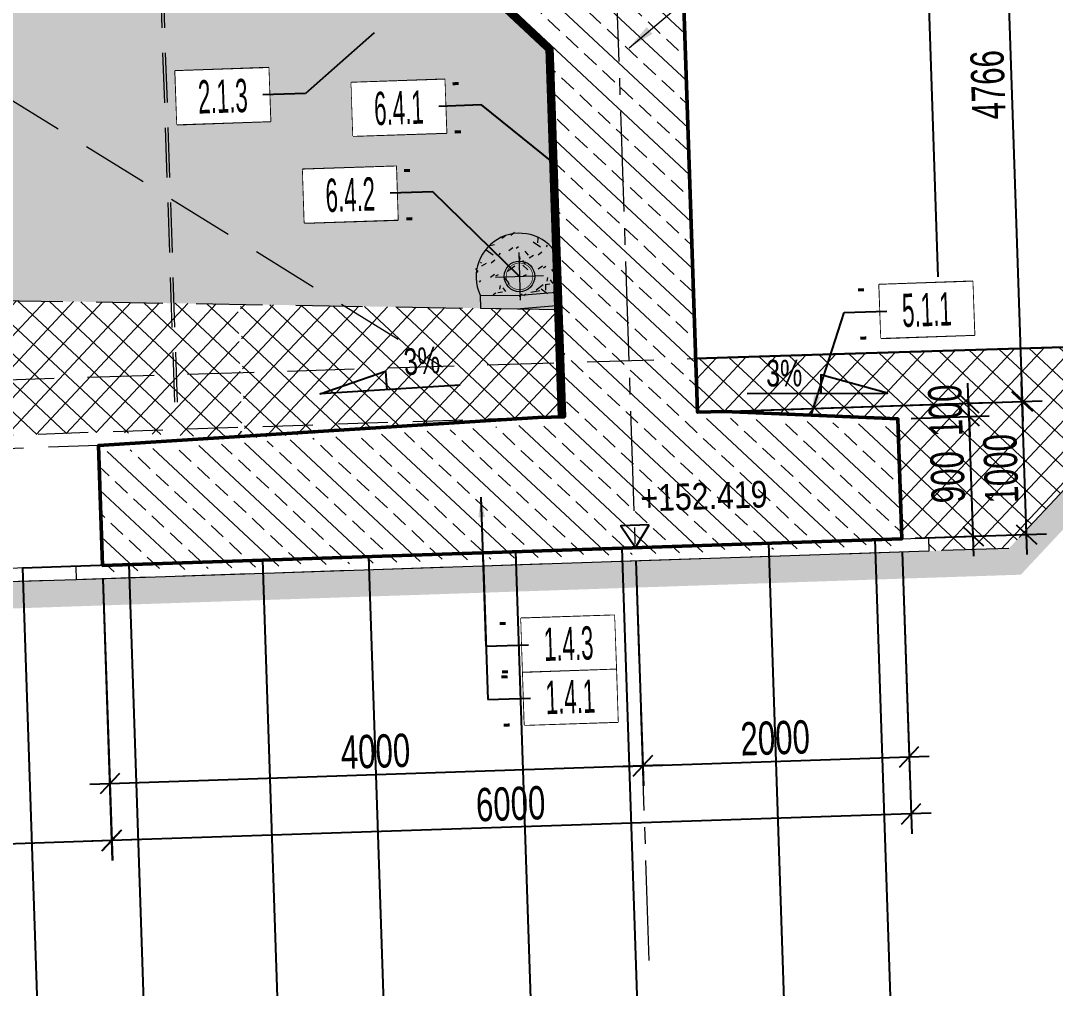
# Model space of a CAD drawing. Header units: metres. Extents: x 8395712 to 9795150, y 4166577 to 5794892.
# Drawn here: x 8418124.17 to 8418131.93, y 5772602.16 to 5772609.43 of the extents above; entities that cross this region are included whole.
import ezdxf
from ezdxf.enums import TextEntityAlignment as Align

# ---------------------------------------------------------------- set-up
doc = ezdxf.new("R2010")
doc.units = ezdxf.units.M
doc.set_wipeout_variables(frame=1)
doc.header["$PDMODE"] = 35
doc.header["$PDSIZE"] = 0.002
for name, pattern in [('CENTER2', [1.125, 0.75, -0.125, 0.125, -0.125]), ('DASHED', [0.75, 0.5, -0.25]), ('HIDDEN', [0.375, 0.25, -0.125]), ('JIS_02_0.7', [1.35, 0.75, -0.6])]:
    doc.linetypes.add(name, pattern=pattern)
for name, color, linetype in [('00RysOpi-T', 2, 'Continuous'), ('AII_M_opisy do legendy', 2, 'Continuous'), ('AII_M_podpory', 1, 'Continuous')]:
    doc.layers.add(name, color=color, linetype=linetype)
for name, color, linetype, lineweight in [('AII_M_konstrukcja 0.50', 3, 'Continuous', 50), ('AII_M_koty wysokościowe', 1, 'Continuous', 18), ('AII_M_kreskowanie', 8, 'Continuous', 0), ('AII_M_linie kreskowane', 9, 'HIDDEN', 18), ('AII_M_linie przerywane', 9, 'DASHED', 18), ('AII_M_obiekty osie', 7, 'CENTER2', 18), ('AII_M_odwodnienie', 8, 'Continuous', 9), ('AII_M_opisy wymiary', 1, 'Continuous', 25), ('AII_M_posadowienie', 9, 'Continuous', 18), ('AII_M_roboty ziemne wykopy', 9, 'DASHED', 18), ('AII_M_teren istniejacy', 94, 'DASHED', 18), ('AII_M_teren projektowany', 4, 'Continuous', 70), ('AII_M_wymiary', 1, 'Continuous', 25), ('AII_M_wyposazenie', 1, 'Continuous', 25), ('I_Teren', 3, 'JIS_02_0.7', 15)]:
    doc.layers.add(name, color=color, linetype=linetype, lineweight=lineweight)
doc.styles.add('CDMSTYLE', font='CDMSIMPL.shx', dxfattribs={"width": 0.7, "bigfont": 'CDMBIGPL.shx'})
doc.dimstyles.new('CDM-ME100MM', dxfattribs={"dimscale": 0.1, "dimtxt": 2.5, "dimasz": 1.5, "dimexe": 1.5, "dimexo": 1, "dimgap": 0.5, "dimtad": 1, "dimdec": 0, "dimlfac": 1000, "dimrnd": 1, "dimzin": 9, "dimtxsty": 'CDMSTYLE', "dimblk": 'OBLIQUE', "dimcen": 2.5, "dimdle": 1.5, "dimclrd": 9, "dimclre": 9, "dimclrt": 1, "dimadec": 1, "dimazin": 2, "dimtfac": 1, "dimtdec": 0, "dimtix": 1, "dimtmove": 2, "dimatfit": 3, "dimldrblk": 'DOT', "dimfxl": 1, "dimtvp": 1, "dimtolj": 1, "dimtzin": 0, "dimlwd": 25, "dimlwe": 25, "dimarcsym": 0})
doc.dimstyles.new('CDM-ME100MM$7', dxfattribs={"dimscale": 0.1, "dimtxt": 2.5, "dimasz": 1.5, "dimexe": 1.5, "dimexo": 1, "dimgap": 0.5, "dimtad": 1, "dimdec": 0, "dimlfac": 1000, "dimrnd": 1, "dimzin": 9, "dimtxsty": 'CDMSTYLE', "dimblk": 'OBLIQUE', "dimcen": 2.5, "dimdle": 1.5, "dimclrd": 9, "dimclre": 9, "dimclrt": 1, "dimadec": 1, "dimazin": 2, "dimtfac": 1, "dimtdec": 0, "dimtix": 1, "dimtmove": 2, "dimatfit": 3, "dimfxl": 1, "dimtvp": 1, "dimtolj": 1, "dimtzin": 0, "dimlwd": 25, "dimlwe": 25, "dimarcsym": 0})
doc.dimstyles.new('Standard$7', dxfattribs={"dimscale": 0.1, "dimtxt": 2.5, "dimasz": 2, "dimexe": 1, "dimexo": 3, "dimgap": 0.5, "dimtad": 1, "dimdec": 0, "dimlfac": 1000, "dimrnd": 1, "dimzin": 0, "dimdsep": 46, "dimtxsty": 'CDMSTYLE', "dimblk": 'OBLIQUE', "dimcen": 0, "dimdle": 1, "dimclrd": 7, "dimclre": 7, "dimadec": 0, "dimazin": 0, "dimtfac": 1, "dimtdec": 0, "dimtix": 1, "dimtofl": 0, "dimtmove": 2, "dimatfit": 0, "dimfxl": 1, "dimtolj": 1, "dimtzin": 0, "dimlwd": 18, "dimlwe": 18, "dimarcsym": 0})

# ---------------------------------------------------------------- blocks, each defined once
blk = doc.blocks.new('_OBLIQUE')
at = {"color": 0, "linetype": 'ByBlock'}
blk.add_line((-0.5, -0.5), (0.5, 0.5), dxfattribs=at)
blk = doc.blocks.new('*D100')
at = {"layer": 'AII_M_linie kreskowane', "color": 9, "linetype": 'Continuous', "lineweight": 25, "transparency": 16777216}
for p, q in [((8418201.716837922, 5772609.87320144), (8418201.605086591, 5772613.205705058)), ((8418130.799916105, 5772610.681258122), (8418201.76002956, 5772613.060816562)), ((8418131.056555934, 5772607.503697442), (8418130.944804601, 5772610.836201089))]:
    blk.add_line(p, q, dxfattribs=at)
at = {"layer": 'Defpoints', "color": 0, "linetype": 'Continuous', "lineweight": 25, "transparency": 16777216}
for p in [(8418201.610113828, 5772613.055789325), (8418201.720189413, 5772609.773257619), (8418131.059907425, 5772607.403753621)]:
    blk.add_point(p, dxfattribs=at)
at = {"layer": 'AII_M_linie kreskowane', "color": 9, "linetype": 'Continuous', "lineweight": 25, "transparency": 16777216, "xscale": 0.15, "yscale": 0.15, "zscale": 0.15}
for p, rotation in [((8418201.610113828, 5772613.055789325), 1.920622427509104), ((8418130.949831838, 5772610.686285357), 181.9206224275091)]:
    blk.add_blockref('_OBLIQUE', p, dxfattribs=dict(at, rotation=rotation))
at = {"layer": 'AII_M_linie kreskowane', "color": 1, "linetype": 'Continuous', "lineweight": 25, "transparency": 16777216, "char_height": 0.25, "attachment_point": 5, "rotation": 1.9206224275091044, "style": 'CDMSTYLE'}
for s, insert in [('\\A1;terasa zalewowa przy p=10% min. |t70000', (8418166.27271127, 5772612.087582289)), ('\\A1;70700', (8418166.28583794, 5772611.696135653))]:
    blk.add_mtext(s, dxfattribs=dict(at, insert=insert))
blk = doc.blocks.new('_DOT')
at = {"color": 0, "linetype": 'ByBlock'}
blk.add_line((-0.5, 0), (-1, 0), dxfattribs=at)
at = {"color": 0, "linetype": 'ByBlock', "const_width": 0.5}
blk.add_lwpolyline([(-0.25, 0, 1), (0.25, 0, 1)], format="xyb", close=True, dxfattribs=at)
blk = doc.blocks.new('A$C43DC1947')
at = {"layer": 'AII_M_odwodnienie', "lineweight": 0}
h = blk.add_hatch(dxfattribs=at)
h.set_pattern_fill('GRAVEL', color=256, scale=0.009999999999999998, angle=79.35520766227337)
h.set_pattern_definition([(190.6821343278733, (14.04074727836996, -269.338821392972), (-3.002005255748609, -0.5854779624015404), [0.03417214399999999, -3.3830483639565]), (147.6390878278733, (14.0071672545746, -269.3451555590145), (2.577643787887627, -1.6463816394638), [0.05864047199999999, -5.805404889352399]), (95.17979392787329, (13.95763405784965, -269.3137682178058), (0.3253584668674305, -3.761938046810005), [0.041348152, -4.093472279409999]), (229.9430358278732, (13.84035929944366, -269.3041888284497), (3.282550453639767, 3.885328624364798), [0.053400452, -5.2866437425738]), (255.5030010078732, (13.80599350295961, -269.3450617948547), (0.8385101009916756, 3.193760293217705), [0.05236337000000001, -5.183980774534399]), (319.9430358278732, (13.79288539942354, -269.3957580234855), (-3.885328624364798, 3.282550453639767), [0.053400452, -5.2866437425738]), (0.3635872978732784, (13.83375836629421, -269.4301238190383), (-4.165873822232672, -0.01730020910447672), [0.07061936599999999, -6.9913115314247]), (34.92467519787329, (13.90437625162303, -269.4296756871045), (4.802416035975427, 3.365089629921548), [0.06667195199999999, -6.6005256601905]), (84.0989124478733, (13.9590409649536, -269.3915060446598), (0.3866355660973713, 3.857815565709268), [0.05358130000000001, -5.304554569871202]), (137.9057051278733, (13.96454974077642, -269.3382086213678), (2.067617635566093, -1.896288299045075), [0.061171328, -2.997393695]), (185.0667846278733, (13.91915803123266, -269.2972022723407), (-4.117935062850603, -0.3732972249368975), [0.07910779199999998, -7.831677251217698]), (101.4834216578733, (14.03876721765846, -269.4586973451078), (-0.4896004437107107, 2.290011223884445), [0.02700045399999999, -2.6730565824344]), (134.1385812278734, (14.03339182492346, -269.4322372628376), (2.317524283303905, -2.406314442523828), [0.05136819799999999, -5.085463899703999]), (187.6693468278733, (13.99761912040412, -269.3953724000603), (-0.1540291282791927, -0.2019678876494087), [0.03592093399999999, -0.3232893108427999]), (165.8679373378733, (14.00196486432105, -269.3603542149067), (1.317897694778813, -0.3662098661889202), [0.019344132, -1.915062236889399]), (254.4707563178733, (13.98320623859763, -269.3556312131695), (0.2601194971351416, 0.7599327912454933), [0.027356562, -1.340475299]), (353.6331033578733, (13.97588204126805, -269.3819891670719), (0.913961919504434, -0.05815160957223248), [0.04443196599999998, -1.436629815291]), (124.2343980078733, (14.020039845258, -269.3869164260104), (0.2499066470462889, -0.5100261441946154), [0.03212871399999999, -0.7710898116827998]), (339.0588871618733, (13.86606486421078, -269.2662943182513), (2.481766261331457, -0.9343876198436024), [0.04500879999999999, -4.4558826672539]), (33.01552276787325, (13.90810086112469, -269.2823808756657), (-2.502191961722426, -1.605530250944011), [0.03775989399999999, -3.738221567819999]), (255.8679373378733, (14.05084567051381, -269.3465228481218), (0.3662098661891656, 1.317897694779782), [0.03868800999999999, -1.8957183588894]), (306.2798064978733, (14.04139966797084, -269.3840401005), (-1.557591491806455, 2.14619494563092), [0.04500879999999999, -4.455882667254]), (302.1133016078732, (13.77056680433452, -269.3915144093335), (-0.701781181688568, 1.174081416694678), [0.04340351999999999, -2.1267734313106]), (257.4444874278734, (13.79363991878927, -269.4282771428116), (0.6844809712052178, 2.991792405909403), [0.036367212, -3.600359338072]), (29.47075631787326, (13.89883622247726, -269.550031027291), (1.174081416650604, 0.7017811817623548), [0.03868800999999999, -1.895718358889399]), (340.0233714678732, (13.93251837324351, -269.5309972707182), (-3.241699052635854, 1.194507116822355), [0.042578274, -4.215237598019999]), (32.11330160787328, (13.79987195786089, -269.4745567548089), (-1.174081416699559, -0.7017811816804151), [0.02170175999999999, -2.1484751913106]), (63.97927930187327, (13.88671814836562, -269.5407892800868), (0.4141486254673136, 0.9619006788767903), [0.01295146, -1.2821994964526]), (128.6331033598733, (13.8923999266699, -269.5291505935602), (0.4518745346689602, -0.6640552724868838), [0.05236337000000001, -0.9949054589068999]), (148.6783527878733, (13.85970780532807, -269.4882463742979), (2.173708004842983, -1.338323395028524), [0.0485267, -4.804136486333699]), (266.3594143578733, (13.96201941836625, -269.4001662768424), (0.1060903688702094, 0.5579649035853436), [0.03663238799999999, -0.8791776359679999]), (315.8265734178733, (13.95969335455447, -269.4367247535847), (3.125395833639479, -3.022430955881167), [0.06395567599999999, -6.331600906503099]), (23.61474272787327, (14.0055644530803, -269.4812910724431), (-1.886075448564358, -0.797658700399352), [0.026150824, -2.588939231810999]), (52.66934682787328, (14.02952546905726, -269.4708154192194), (-0.04793875937021148, 0.3559970159285678), [0.01524, -0.2387599999999999]), (82.92578398787327, (13.86028932128102, -269.4791067549959), (-0.2703323474985555, -2.029891726643512), [0.035286696, -3.49339407732]), (10.68213432787328, (13.86463506426662, -269.4440885693766), (3.002005255750591, 0.5854779623910256), [0.06834428799999998, -3.348876219956499]), (322.6693468278733, (13.93179510999471, -269.4314202344976), (0.3559970159285678, 0.04793875937021148), [0.06603999999999999, -0.18796]), (287.9741933278733, (13.98430676013231, -269.4714678083546), (0.9414749801382456, -2.954066495828006), [0.04016095599999999, -3.975931672414]), (216.7239509278733, (13.99669996462762, -269.509668704588), (-0.8180844007547063, -0.6538424223326988), [0.03698290799999999, -1.8121650038772]), (170.3153221878732, (13.9670571712777, -269.5317830443382), (-5.377681148066876, 0.9068745611859323), [0.06021450999999999, -5.961246442293799]), (138.0954255678733, (13.90770071092993, -269.5216533951461), (-2.471553411162826, 2.204346555278593), [0.06370294599999998, -6.306584645624])])
h.paths.add_polyline_path([(-1.396983861923218e-08, 0.1629100576974452, -0.4142134823281976), (-0.0549999987706542, 0.2179100578650832, -1), (0.05500000156462193, 0.2179100569337606, -0.4142136424179971), (-1.396983861923218e-08, 0.1629100576974452), (-1.024454832077026e-08, 0.1149999923072755, -0.4142135756529621), (0.114999994635582, -8.847564458847046e-09, -0.414213546721245), (9.313225746154785e-10, -0.1150000090710819), (9.313225746154785e-10, -0.1449517463333905), (0.2757317973300815, -0.1311651570722461), (0.2757317973300815, 0.1723661073483527, 0.9202117898438463), (-0.2999999802559614, -0.1299517475999892), (9.313225746154785e-10, -0.1449517463333905), (9.313225746154785e-10, -0.1150000090710819, -0.4142135780249453), (-0.1150000058114529, -8.847564458847046e-09, -0.4142135490932281), (-1.024454832077026e-08, 0.1149999923072755)])
h.paths.add_polyline_path([(0.3007317977026105, 0.1248320871964097, 0.04122320963401318), (0.2757317973300815, 0.1723661073483527), (0.2757317973300815, -0.1311651570722461), (0.3002062765881419, -0.1299414322711527)])
h.paths.add_polyline_path([(-0.0549999987706542, 0.2179100578650832, 1), (0.05500000156462193, 0.2179100569337606, 1)], flags=17)
at = {"layer": 'AII_M_odwodnienie'}
for p, q in [((-1.117587089538574e-08, 0.1791384494863451, 0.006874890790017546), (4.656612873077393e-09, -0.1791384713724256, 0.006874890790017546)), ((-0.1791384620591998, -2.095475792884827e-08, 0.006874890790017546), (0.1791384564712644, -2.793967723846436e-09, 0.006874890790017546)), ((-0.2999999783933163, -0.129951748996973, 0.006874890790017546), (4.656612873077393e-09, -0.1449517481960356, 0.006874890790017546)), ((0.2999999886378646, -0.129951748996973, 0.006874890790017546), (4.656612873077393e-09, -0.1449517481960356, 0.006874890790017546)), ((-0.2999999783933163, -0.229951748624444, 0.006874890790017546), (4.656612873077393e-09, -0.2449517478235066, 0.006874890790017546)), ((0.299999987706542, -0.2299517490901053, 0.006874890790017546), (4.656612873077393e-09, -0.2449517478235066, 0.006874890790017546))]:
    blk.add_line(p, q, dxfattribs=at)
at = {"layer": 'AII_M_odwodnienie', "const_width": 0.004999999999999994}
for points in [[(0.09999999683350325, 1.396983861923218e-09, 0.9999999999999999), (-0.1000000014901161, -9.313225746154785e-10)], [(0.09999999683350325, 1.396983861923218e-09, -0.9999999999999999), (-0.0999999986961484, -9.313225746154785e-10)]]:
    blk.add_lwpolyline(points, format="xyb", dxfattribs=at)
at = {"layer": 'AII_M_odwodnienie', "elevation": 0.006874890790017546}
for points in [[(0.3007317995652556, 0.124832084402442), (0.299999987706542, -0.2299517490901053)], [(-0.2999999783933163, -0.129951748996973), (-0.2999999783933163, -0.229951748624444)]]:
    blk.add_lwpolyline(points, dxfattribs=at)
at = {"layer": 'AII_M_odwodnienie'}
blk.add_circle((-2.793967723846436e-09, -1.0710209608078e-08, 0.006874890790017546), 0.1149999999999999, dxfattribs=at)
for start, end in [(23.02047722891654, 202.9453045324076), (336.6530777612687, 336.979522721972)]:
    blk.add_arc((0.0004494804888963699, -0.002756874077022076, 0.006874890790017546), 0.326264331324754, start, end, dxfattribs=at)
blk = doc.blocks.new('OpiNum01')
at = {"layer": 'AII_M_opisy do legendy', "color": 0, "linetype": 'Continuous'}
blk.add_lwpolyline([(-3.5, -1.999999999999999), (3.500000000000001, -2), (3.5, 2), (-3.5, 2)], close=True, dxfattribs=at)
at = {"color": 9, "linetype": 'Continuous', "lineweight": 25, "style": 'CDMSTYLE', "width": 0.7, "flags": 1}
for tag, p in [('NAZWAPOL', (-4.104931844502406, -6.80252055447653)), ('NAZWAANG', (-4.104931844502403, -10.47658496644755)), ('SPECYF', (-4.104931844502399, -14.15064937841856)), ('ID', (-4.104931844502396, -17.82471379038958)), ('BAZA', (-4.104931844502392, -21.4987782023606)), ('RYSUNEK', (-4.104931844502389, -25.17284261433161))]:
    blk.add_attdef(tag, p, '', height=2, dxfattribs=at)
at = {"layer": 'AII_M_opisy do legendy', "linetype": 'Continuous', "lineweight": -2, "style": 'CDMSTYLE', "width": 0.5}
blk.add_attdef('NR', text='', height=2.5, dxfattribs=at).set_placement((0, 0), align=Align.MIDDLE)
at = {"color": 0, "linetype": 'Continuous'}
blk.add_wipeout([(-3.499999999999999, -1.9999999999999982), (3.4999999999999973, -1.9999999999999991), (3.499999999999997, 2), (-3.499999999999999, 2)], dxfattribs=at).dxf.layer = 'AII_M_opisy do legendy'
blk = doc.blocks.new('OpiTxt01')
at = {"color": 0, "linetype": 'Continuous', "lineweight": 20, "style": 'CDMSTYLE', "width": 0.7}
blk.add_attdef('TEKST_GORNY', (1, 0.8945185874659813), '', height=2, dxfattribs=at)
at = {"color": 0, "linetype": 'Continuous', "lineweight": -2, "style": 'CDMSTYLE', "width": 0.7}
blk.add_attdef('TEKST_DOLNY', (1.049030266685349, -2.731473425873787), '', height=2, dxfattribs=at)
blk = doc.blocks.new('00kota3')
at = {"layer": 'AII_M_koty wysokościowe', "color": 0, "linetype": 'Continuous', "lineweight": -2}
blk.add_lwpolyline([(1.080883523449302, 1.662365338939708), (-1.035982793706353, 1.662365338939708), (0, 0)], close=True, dxfattribs=at)
at = {"layer": 'AII_M_koty wysokościowe', "color": 0, "linetype": 'Continuous', "lineweight": -2, "style": 'CDMSTYLE', "width": 0.85}
blk.add_attdef('%%P000.000', (0.4929666414439566, 2.692536952497903), '', height=2, dxfattribs=at)
blk = doc.blocks.new('*D232')
at = {"layer": 'AII_M_opisy wymiary', "color": 9, "linetype": 'ByBlock', "lineweight": 25, "transparency": 16777216}
for p, q in [((8418131.323123472, 5772605.405279652), (8418131.282905582, 5772606.604605511)), ((8418130.853413697, 5772606.440118723), (8418131.437848551, 5772606.459717013)), ((8418130.883577108, 5772605.54062433), (8418131.46801197, 5772605.56022262))]:
    blk.add_line(p, q, dxfattribs=at)
at = {"layer": 'Defpoints', "color": 0, "linetype": 'ByBlock', "lineweight": 25, "transparency": 16777216}
for p in [(8418130.753469877, 5772606.436767237), (8418131.287932819, 5772606.454689782), (8418130.783633286, 5772605.537272844)]:
    blk.add_point(p, dxfattribs=at)
at = {"layer": 'AII_M_opisy wymiary', "color": 9, "linetype": 'ByBlock', "lineweight": 25, "transparency": 16777216, "xscale": 0.15, "yscale": 0.15, "zscale": 0.15}
for p, rotation in [((8418131.287932819, 5772606.454689777), 91.92062245079579), ((8418131.318096237, 5772605.555195385), 271.9206224507958)]:
    blk.add_blockref('_OBLIQUE', p, dxfattribs=dict(at, rotation=rotation))
at = {"layer": 'AII_M_opisy wymiary', "color": 1, "linetype": 'ByBlock', "lineweight": 25, "transparency": 16777216, "insert": (8418131.128112838, 5772605.999077474), "char_height": 0.25, "attachment_point": 5, "rotation": 91.9206224507958, "style": 'CDMSTYLE'}
blk.add_mtext('\\A1;900', dxfattribs=at)
blk = doc.blocks.new('*D233')
at = {"layer": 'AII_M_opisy wymiary', "color": 9, "linetype": 'ByBlock', "lineweight": 25, "transparency": 16777216}
for p, q in [((8418131.28458134, 5772606.554633601), (8418131.279554104, 5772606.704549334)), ((8418129.450902386, 5772606.493143475), (8418131.434497073, 5772606.559660837)), ((8418131.287932832, 5772606.454689777), (8418131.28458134, 5772606.554633601)), ((8418130.853413694, 5772606.440118723), (8418131.437848564, 5772606.459717014)), ((8418131.287932832, 5772606.454689777), (8418131.292960068, 5772606.304774044))]:
    blk.add_line(p, q, dxfattribs=at)
at = {"layer": 'Defpoints', "color": 0, "linetype": 'ByBlock', "lineweight": 25, "transparency": 16777216}
for p in [(8418131.28458134, 5772606.554633606), (8418129.350958565, 5772606.489791989), (8418130.753469873, 5772606.436767237)]:
    blk.add_point(p, dxfattribs=at)
at = {"layer": 'AII_M_opisy wymiary', "color": 9, "linetype": 'ByBlock', "lineweight": 25, "transparency": 16777216, "xscale": 0.15, "yscale": 0.15, "zscale": 0.15}
for p, rotation in [((8418131.28458134, 5772606.554633601), 271.9206224507958), ((8418131.287932832, 5772606.454689777), 91.92062245079579)]:
    blk.add_blockref('_OBLIQUE', p, dxfattribs=dict(at, rotation=rotation))
at = {"layer": 'AII_M_opisy wymiary', "color": 1, "linetype": 'ByBlock', "lineweight": 25, "transparency": 16777216, "insert": (8418131.111355398, 5772606.498796581), "char_height": 0.25, "attachment_point": 5, "rotation": 91.9206224507958, "style": 'CDMSTYLE'}
blk.add_mtext('\\A1;100', dxfattribs=at)
blk = doc.blocks.new('*D234')
at = {"layer": 'AII_M_opisy wymiary', "color": 9, "linetype": 'ByBlock', "lineweight": 25, "transparency": 16777216}
for p, q in [((8418131.72410444, 5772605.418726046), (8418131.68053506, 5772606.717995727)), ((8418129.45090239, 5772606.493143475), (8418131.835478028, 5772606.57310723)), ((8418130.883577108, 5772605.54062433), (8418131.868992938, 5772605.573669014))]:
    blk.add_line(p, q, dxfattribs=at)
at = {"layer": 'Defpoints', "color": 0, "linetype": 'ByBlock', "lineweight": 25, "transparency": 16777216}
for p in [(8418131.685562298, 5772606.56808), (8418129.350958569, 5772606.489791989), (8418130.783633286, 5772605.537272844)]:
    blk.add_point(p, dxfattribs=at)
at = {"layer": 'AII_M_opisy wymiary', "color": 9, "linetype": 'ByBlock', "lineweight": 25, "transparency": 16777216, "xscale": 0.15, "yscale": 0.15, "zscale": 0.15}
for p, rotation in [((8418131.685562296, 5772606.568079994), 91.92062245079579), ((8418131.719077205, 5772605.568641778), 271.9206224507958)]:
    blk.add_blockref('_OBLIQUE', p, dxfattribs=dict(at, rotation=rotation))
at = {"layer": 'AII_M_opisy wymiary', "color": 1, "linetype": 'ByBlock', "lineweight": 25, "transparency": 16777216, "insert": (8418131.52741806, 5772606.062495779), "char_height": 0.25, "attachment_point": 5, "rotation": 91.9206224507958, "style": 'CDMSTYLE'}
blk.add_mtext('\\A1;1000', dxfattribs=at)
blk = doc.blocks.new('*D238')
at = {"layer": 'AII_M_opisy wymiary', "color": 9, "linetype": 'ByBlock', "lineweight": 25, "transparency": 16777216}
for p, q in [((8418128.788111707, 5772605.370299304), (8418128.844713518, 5772603.682393333)), ((8418124.790355466, 5772605.236239567), (8418124.846957278, 5772603.548333588)), ((8418128.989602014, 5772603.837336302), (8418124.692014309, 5772603.693222084))]:
    blk.add_line(p, q, dxfattribs=at)
at = {"layer": 'Defpoints', "color": 0, "linetype": 'ByBlock', "lineweight": 25, "transparency": 16777216}
for p in [(8418128.784760216, 5772605.470243125), (8418124.787003975, 5772605.336183389), (8418124.841930041, 5772603.69824932)]:
    blk.add_point(p, dxfattribs=at)
at = {"layer": 'AII_M_opisy wymiary', "color": 9, "linetype": 'ByBlock', "lineweight": 25, "transparency": 16777216, "xscale": 0.15, "yscale": 0.15, "zscale": 0.15}
for p, rotation in [((8418128.839686282, 5772603.832309065), 1.92062245079579), ((8418124.841930041, 5772603.69824932), 181.9206224507958)]:
    blk.add_blockref('_OBLIQUE', p, dxfattribs=dict(at, rotation=rotation))
at = {"layer": 'AII_M_opisy wymiary', "color": 1, "linetype": 'ByBlock', "lineweight": 25, "transparency": 16777216, "insert": (8418126.834943052, 5772603.940180882), "char_height": 0.25, "attachment_point": 5, "rotation": 1.9206224507958036, "style": 'CDMSTYLE'}
blk.add_mtext('\\A1;4000', dxfattribs=at)
blk = doc.blocks.new('*D239')
at = {"layer": 'AII_M_opisy wymiary', "color": 9, "linetype": 'ByBlock', "lineweight": 25, "transparency": 16777216}
for p, q in [((8418130.786984773, 5772605.437329019), (8418130.843586586, 5772603.749423001)), ((8418128.78811171, 5772605.370299302), (8418128.844713524, 5772603.682393298)), ((8418128.689770553, 5772603.827281795), (8418130.988475084, 5772603.90436597))]:
    blk.add_line(p, q, dxfattribs=at)
at = {"layer": 'Defpoints', "color": 0, "linetype": 'ByBlock', "lineweight": 25, "transparency": 16777216}
for p in [(8418130.783633282, 5772605.537272841), (8418128.78476022, 5772605.470243123), (8418130.83855935, 5772603.899338733)]:
    blk.add_point(p, dxfattribs=at)
at = {"layer": 'AII_M_opisy wymiary', "color": 9, "linetype": 'ByBlock', "lineweight": 25, "transparency": 16777216, "xscale": 0.15, "yscale": 0.15, "zscale": 0.15}
for p, rotation in [((8418130.83855935, 5772603.899338733), 1.92062245079579), ((8418128.839686288, 5772603.83230903), 181.9206224507958)]:
    blk.add_blockref('_OBLIQUE', p, dxfattribs=dict(at, rotation=rotation))
at = {"layer": 'AII_M_opisy wymiary', "color": 1, "linetype": 'ByBlock', "lineweight": 25, "transparency": 16777216, "insert": (8418129.833257709, 5772604.04072557), "char_height": 0.25, "attachment_point": 5, "rotation": 1.9206224507958036, "style": 'CDMSTYLE'}
blk.add_mtext('\\A1;2000', dxfattribs=at)
blk = doc.blocks.new('*D251')
at = {"layer": 'AII_M_opisy wymiary', "color": 9, "linetype": 'ByBlock', "lineweight": 25, "transparency": 16777216}
for p, q in [((8418130.786984773, 5772605.437329018), (8418130.857912418, 5772603.322216572)), ((8418124.790355468, 5772605.236239566), (8418124.861283112, 5772603.121127124)), ((8418131.002800915, 5772603.477159542), (8418124.706340143, 5772603.266015621))]:
    blk.add_line(p, q, dxfattribs=at)
at = {"layer": 'Defpoints', "color": 0, "linetype": 'ByBlock', "lineweight": 25, "transparency": 16777216}
for p in [(8418130.783633282, 5772605.537272839), (8418124.787003977, 5772605.336183388), (8418124.856255876, 5772603.271042857)]:
    blk.add_point(p, dxfattribs=at)
at = {"layer": 'AII_M_opisy wymiary', "color": 9, "linetype": 'ByBlock', "lineweight": 25, "transparency": 16777216, "xscale": 0.15, "yscale": 0.15, "zscale": 0.15}
for p, rotation in [((8418130.852885181, 5772603.472132306), 1.92062245079579), ((8418124.856255876, 5772603.271042857), 181.9206224507958)]:
    blk.add_blockref('_OBLIQUE', p, dxfattribs=dict(at, rotation=rotation))
at = {"layer": 'AII_M_opisy wymiary', "color": 1, "linetype": 'ByBlock', "lineweight": 25, "transparency": 16777216, "insert": (8418127.84870542, 5772603.546489269), "char_height": 0.25, "attachment_point": 5, "rotation": 1.9206224507958036, "style": 'CDMSTYLE'}
blk.add_mtext('\\A1;6000', dxfattribs=at)
blk = doc.blocks.new('*D256')
at = {"layer": 'AII_M_opisy wymiary', "color": 9, "linetype": 'ByBlock', "lineweight": 25, "transparency": 16777216}
for p, q in [((8418124.788202226, 5772605.23616736), (8418124.85912987, 5772603.121054919)), ((8418120.575724224, 5772605.094907499), (8418120.646651879, 5772602.97979475)), ((8418125.004018366, 5772603.275997889), (8418120.491708908, 5772603.124683247))]:
    blk.add_line(p, q, dxfattribs=at)
at = {"layer": 'Defpoints', "color": 0, "linetype": 'ByBlock', "lineweight": 25, "transparency": 16777216}
for p in [(8418124.784850735, 5772605.336111181), (8418120.572372735, 5772605.19485132), (8418120.641624643, 5772603.129710483)]:
    blk.add_point(p, dxfattribs=at)
at = {"layer": 'AII_M_opisy wymiary', "color": 9, "linetype": 'ByBlock', "lineweight": 25, "transparency": 16777216, "xscale": 0.15, "yscale": 0.15, "zscale": 0.15}
for p, rotation in [((8418124.854102634, 5772603.270970653), 1.92062245079579), ((8418120.641624643, 5772603.129710483), 181.9206224507958)]:
    blk.add_blockref('_OBLIQUE', p, dxfattribs=dict(at, rotation=rotation))
at = {"layer": 'AII_M_opisy wymiary', "color": 1, "linetype": 'ByBlock', "lineweight": 25, "transparency": 16777216, "insert": (8418122.741998529, 5772603.375242256), "char_height": 0.25, "attachment_point": 5, "rotation": 1.9206224507958036, "style": 'CDMSTYLE'}
blk.add_mtext('\\A1;4215', dxfattribs=at)
blk = doc.blocks.new('*D258')
at = {"layer": 'AII_M_opisy wymiary', "color": 9, "linetype": 'ByBlock', "lineweight": 25, "transparency": 16777216}
for p, q in [((8418131.520813499, 5772611.48100601), (8418131.69058955, 5772606.41816426)), ((8418129.19118641, 5772611.252800572), (8418131.675756468, 5772611.336117514)), ((8418129.350958575, 5772606.489791982), (8418131.835478047, 5772606.573107229))]:
    blk.add_line(p, q, dxfattribs=at)
at = {"layer": 'Defpoints', "color": 0, "linetype": 'ByBlock', "lineweight": 25, "transparency": 16777216}
for p in [(8418129.091242587, 5772611.249449085), (8418131.685562316, 5772606.568079998), (8418129.251014754, 5772606.486440497)]:
    blk.add_point(p, dxfattribs=at)
at = {"layer": 'AII_M_opisy wymiary', "color": 9, "linetype": 'ByBlock', "lineweight": 25, "transparency": 16777216, "xscale": 0.15, "yscale": 0.15, "zscale": 0.15}
for p, rotation in [((8418131.525840735, 5772611.331090278), 91.92062245079579), ((8418131.685562314, 5772606.568079992), 271.9206224507958)]:
    blk.add_blockref('_OBLIQUE', p, dxfattribs=dict(at, rotation=rotation))
at = {"layer": 'AII_M_opisy wymiary', "color": 1, "linetype": 'ByBlock', "lineweight": 25, "transparency": 16777216, "insert": (8418131.430799836, 5772608.943720028), "char_height": 0.25, "attachment_point": 5, "rotation": 91.9206224507958, "style": 'CDMSTYLE'}
blk.add_mtext('\\A1;4766', dxfattribs=at)

msp = doc.modelspace()

# ---------------------------------------------------------------- hatches: boundary and pattern name
at = {"layer": 'AII_M_kreskowanie', "linetype": 'Continuous', "lineweight": 0}
h = msp.add_hatch(dxfattribs=at)
h.set_pattern_fill('ANSI33', color=256, angle=1.920622450795788)
h.set_pattern_definition([(46.92062245079578, (8419754.918269407, 5772441.43848708), (-0.1826020399551773, 0.170752730590781), []), (46.92062245079578, (8419755.094946792, 5772441.444411734), (-0.1826020399551773, 0.170752730590781), [0.125, -0.0625])])
edge = h.paths.add_edge_path()
edge.add_line((8418178.85502972, 5772613.164105284), (8418180.254243225, 5772613.211026155))
edge.add_line((8418180.254243227, 5772613.211026155), (8418180.193845203, 5772615.012137812))
edge.add_ellipse((8418910.81203124, 5752628.691886774), major_axis=(19988.43453884873, 670.2871003972955), ratio=1, start_angle=90.10733989868459, end_angle=90.1729448485292, ccw=False)
edge.add_line((8418203.079103138, 5772615.83561001), (8418203.125999019, 5772614.437141873))
edge.add_line((8418203.12599902, 5772614.437141874), (8418204.025493417, 5772614.467305291))
edge.add_line((8418204.025493417, 5772614.467305291), (8418203.987231191, 5772615.608311756))
edge.add_line((8418203.98723119, 5772615.608311756), (8418204.387006477, 5772615.621717718))
edge.add_line((8418204.387006477, 5772615.621717718), (8418204.370249022, 5772616.121436827))
edge.add_ellipse((8418910.81203124, 5752628.691886774), major_axis=(19988.67440402097, 670.2951439752192), ratio=1, start_angle=90.10361436185815, end_angle=90.32363280970637)
edge.add_line((8418127.622990737, 5772613.261307626), (8418127.639748191, 5772612.761588518))
edge.add_line((8418127.639748191, 5772612.761588517), (8418128.039523479, 5772612.774994479))
edge.add_line((8418128.039523479, 5772612.77499448), (8418128.077560773, 5772611.640695482))
edge.add_line((8418128.077560773, 5772611.640695482), (8418128.977055172, 5772611.6708589))
edge.add_line((8418128.977055172, 5772611.6708589), (8418128.930059439, 5772613.072304815))
edge.add_ellipse((8418910.81203124, 5752628.691886774), major_axis=(19988.43453884873, 670.2871003972955), ratio=1, start_angle=90.25430677026202, end_angle=90.319912347549, ccw=False)
edge.add_line((8418151.813348686, 5772613.954484766), (8418151.873571726, 5772612.158591275))
edge.add_line((8418151.873571724, 5772612.158591274), (8418153.272785228, 5772612.205512146))
edge.add_line((8418153.27278523, 5772612.205512146), (8418153.212355575, 5772614.007567099))
edge.add_ellipse((8418910.81203124, 5752628.691886774), major_axis=(19988.43453884873, 670.2871003972955), ratio=1, start_angle=90.1769556379711, end_angle=90.25029596063138, ccw=False)
edge.add_line((8418178.79477497, 5772614.960944488), (8418178.855029723, 5772613.164105284))
h = msp.add_hatch(dxfattribs=at)
h.set_pattern_fill('AR-CONC', color=256, scale=0.1, angle=1.920622450795788)
h.set_pattern_definition([(51.92062245079578, (8418131.01806622, 5772503.066519532), (0.7189603705363601, -0.03867797289879638), [0.07500000000000001, -0.8250000000000001]), (356.9206224507958, (8418131.01806622, 5772503.066519532), (-0.1638830357367429, 0.7471193272679219), [0.06, -0.66]), (102.3720669107958, (8418131.077979583, 5772503.063296368), (0.5550773327999455, 0.7084413465489261), [0.06374019199999995, -0.7011421119999995]), (48.10482245079579, (8418131.011363238, 5772503.266407176), (1.07218913682147, -0.129657799957878), [0.1125, -1.2375]), (98.55625794079579, (8418131.100712301, 5772503.255602324), (0.9014893738078299, 1.004896467293058), [0.09561034200000001, -1.05171376]), (353.1047864407957, (8418131.011363238, 5772503.266407176), (0.9014893732056329, 1.004896466768021), [0.09000000000000001, -0.990000001]), (22.92062245079579, (8418131.112982806, 5772503.219786756), (0.610065455370379, -0.3823874215413893), [0.075, -0.825]), (327.9206224507958, (8418131.112982806, 5772503.219786756), (0.2188753046102745, 0.7328973595335995), [0.06, -0.66]), (73.37206719079579, (8418131.163821593, 5772503.187921138), (0.8289407527274791, 0.3505099361729384), [0.06374019000000002, -0.701142112]), (39.42062245079578, (8418131.01806622, 5772503.066519532), (0.0009961172352752831, 0.3331143763791254), [0, -0.652, 0, -0.67, 0, -0.6625000000000001]), (9.420622450795786, (8418131.01806622, 5772503.066519532), (0.2497030773805459, 0.4030068897012619), [0, -0.382, 0, -0.637, 0, -0.2525]), (329.4206224507958, (8418130.795191497, 5772503.059045708), (0.5342784686122444, -0.004651190960927559), [0, -0.25, 0, -0.78, 0, -1.035]), (319.4206224507958, (8418130.695247676, 5772503.055694217), (0.5795035363829434, 0.1195941759437419), [0, -0.325, 0, -0.518, 0, -0.735])])
h.paths.add_polyline_path([(8418117.23963642, 5772607.437188203), (8418128.224630995, 5772607.256609201), (8418128.158749603, 5772609.221655171), (8418126.453961367, 5772610.815817243), (8418126.411921745, 5772612.0794523), (8418121.793800738, 5772611.460699545), (8418121.778206004, 5772611.559503691), (8418121.975968773, 5772611.585998921), (8418121.929489603, 5772611.93290229), (8418126.710703561, 5772612.573505107), (8418126.7571823, 5772612.22660494), (8418126.720651, 5772613.315994056), (8418126.484290836, 5772613.306719128), (8418126.247930782, 5772613.297441404), (8418126.011570835, 5772613.288160887), (8418125.775211003, 5772613.278877572), (8418125.538851276, 5772613.269591463), (8418125.302491661, 5772613.260302558), (8418125.066132156, 5772613.251010858), (8418124.82977276, 5772613.241716362), (8418124.593413474, 5772613.232419071), (8418124.357054299, 5772613.223118984), (8418124.120695233, 5772613.213816102), (8418123.884336278, 5772613.204510424), (8418123.647977432, 5772613.19520195), (8418123.411618697, 5772613.185890682), (8418123.17526007, 5772613.176576618), (8418122.938901555, 5772613.167259758), (8418122.70254315, 5772613.157940104), (8418122.466184856, 5772613.148617653), (8418122.229826672, 5772613.139292408), (8418121.993468598, 5772613.129964367), (8418121.757110633, 5772613.12063353), (8418121.52075278, 5772613.111299898), (8418121.284395037, 5772613.101963471), (8418121.048037406, 5772613.092624248), (8418120.811679883, 5772613.08328223), (8418120.57532247, 5772613.073937416), (8418120.33896517, 5772613.064589807), (8418120.10260798, 5772613.055239403), (8418119.866250899, 5772613.045886203), (8418119.62989393, 5772613.036530207), (8418119.39353707, 5772613.027171416), (8418119.157180324, 5772613.017809831), (8418118.920823688, 5772613.008445448), (8418118.684467161, 5772612.999078271), (8418118.448110744, 5772612.989708299), (8418118.21175444, 5772612.980335531), (8418117.975398246, 5772612.970959968), (8418117.739042163, 5772612.961581609), (8418117.502686191, 5772612.952200456), (8418117.26633033, 5772612.942816506), (8418117.02997458, 5772612.933429761), (8418116.793618942, 5772612.924040221), (8418116.557263413, 5772612.914647885), (8418116.320907997, 5772612.905252754), (8418116.084552692, 5772612.895854827), (8418115.848197496, 5772612.886454105), (8418115.611842414, 5772612.877050588), (8418115.37548744, 5772612.867644276), (8418115.13913258, 5772612.858235166), (8418114.90277783, 5772612.848823264), (8418114.666423192, 5772612.839408564), (8418114.430068666, 5772612.829991071), (8418114.19371425, 5772612.820570781), (8418113.957359945, 5772612.811147696), (8418113.721005755, 5772612.801721815), (8418113.484651672, 5772612.79229314), (8418113.248297703, 5772612.782861668), (8418113.011943843, 5772612.773427403), (8418112.775590098, 5772612.76399034), (8418112.539236464, 5772612.754550483), (8418112.30288294, 5772612.745107831), (8418112.06652953, 5772612.735662381), (8418111.830176229, 5772612.726214139), (8418111.593823044, 5772612.7167631)])
h = msp.add_hatch(dxfattribs=at)
h.set_pattern_fill('ANSI33', color=256, angle=91.92062245079579)
h.set_pattern_definition([(136.9206224507958, (8419754.919945154, 5772441.388515167), (-0.170752730590781, -0.1826020399551773), []), (136.9206224507958, (8419754.914020501, 5772441.565192551), (-0.170752730590781, -0.1826020399551773), [0.125, -0.0625])])
h.paths.add_polyline_path([(8418129.091242585, 5772611.249449083), (8418127.18912606, 5772611.280717389), (8418127.140047945, 5772612.744266329), (8418127.539823301, 5772612.757672241), (8418127.523065848, 5772613.25739135), (8418126.723667394, 5772613.226043158), (8418126.757182302, 5772612.226604939), (8418126.408554703, 5772612.179812209), (8418126.455637114, 5772610.76584533), (8418128.16042535, 5772609.171683258), (8418128.253252268, 5772606.402953674), (8418128.053364623, 5772606.396250691), (8418124.758415516, 5772606.188711451), (8418124.78867972, 5772605.286211477), (8418130.78530903, 5772605.487300929), (8418130.755145619, 5772606.386795321), (8418129.452578127, 5772606.443171565), (8418129.252690488, 5772606.436468582)])
h = msp.add_hatch(dxfattribs=at)
h.set_pattern_fill('AR-HBONE', color=256, scale=0.03, angle=1.920622450795788)
h.set_pattern_definition([(46.92062245079578, (8419753.577673087, 5772481.416015786), (-0.005687668494910193, 0.1696102898620599), [0.36, -0.12]), (136.9206224507958, (8419753.659634398, 5772481.503664766), (-0.005687668494910193, 0.1696102898620599), [0.36, -0.12])])
h.paths.add_polyline_path([(8418132.696965346, 5772606.358832271), (8418133.87077824, 5772605.631903777), (8418134.391595744, 5772605.64936874), (8418134.98783588, 5772606.076403036), (8418143.980770607, 5772606.558151622), (8418143.186527943, 5772607.050016745), (8418147.878625803, 5772607.149653975), (8418149.40505445, 5772605.722243285), (8418149.94766229, 5772605.74043896), (8418149.940959308, 5772605.940326603), (8418149.48114904, 5772605.924907441), (8418147.955769356, 5772607.351337215), (8418142.506941201, 5772607.235630731), (8418143.333482604, 5772606.72376338), (8418134.91884228, 5772606.272993837), (8418134.324371653, 5772605.847226883), (8418133.924596367, 5772605.83382092), (8418132.662869021, 5772606.615193799), (8418131.58653535, 5772605.464140873), (8418128.888075728, 5772605.373651458), (8418119.773178257, 5772605.067994781), (8418118.189927008, 5772606.548542046), (8418110.431934472, 5772606.308426962), (8418110.438637476, 5772606.108538653), (8418118.113611726, 5772606.346084265), (8418119.697083667, 5772604.865330624), (8418128.89477871, 5772605.173763814), (8418131.676035902, 5772605.267029741)])

# ---------------------------------------------------------------- linework, layer by layer
at = {"color": 1, "lineweight": 25, "elevation": -3.053802376826493e-10}
for points in [[(8418130.119344153, 5772595.509375753), (8418130.918894727, 5772595.536187679), (8418130.583745647, 5772605.530569857), (8418129.784195071, 5772605.503757929)], [(8418126.321478926, 5772595.382019104), (8418127.121029498, 5772595.408831029), (8418126.785880418, 5772605.403213206), (8418125.986329842, 5772605.37640128)]]:
    msp.add_lwpolyline(points, close=True, dxfattribs=at)
at = {"color": 8, "lineweight": 25, "elevation": -3.053802376826493e-10}
msp.add_lwpolyline([(8418124.52249013, 5772595.321692267), (8418125.322040703, 5772595.348504192), (8418124.986891624, 5772605.342886371), (8418124.18734105, 5772605.316074442)], close=True, dxfattribs=at)
at = {"layer": 'AII_M_konstrukcja 0.50', "elevation": -3.053802376826493e-10}
msp.add_lwpolyline([(8418126.454296518, 5772610.80582286), (8418126.408554701, 5772612.179812211), (8418126.7571823, 5772612.22660494), (8418126.723667393, 5772613.226043158), (8418127.523065846, 5772613.25739135), (8418127.539823301, 5772612.757672242), (8418127.140047945, 5772612.74426633), (8418127.189126048, 5772611.280717389), (8418129.091242583, 5772611.249449083), (8418129.251014741, 5772606.486440498), (8418129.45090238, 5772606.493143479), (8418130.75346987, 5772606.436767234), (8418130.783633282, 5772605.537272842), (8418124.787003973, 5772605.33618339), (8418124.756840559, 5772606.235677786), (8418128.051688876, 5772606.446222604), (8418128.25157652, 5772606.452925588), (8418128.158749675, 5772609.221655102), (8418126.453961367, 5772610.815817243)], dxfattribs=at)
at = {"layer": 'AII_M_linie przerywane', "elevation": -0.006874891095397784}
msp.add_lwpolyline([(8418117.239636417, 5772607.437188203), (8418128.224633733, 5772607.256609155)], dxfattribs=at)
at = {"layer": 'AII_M_obiekty osie', "color": 8}
msp.add_line((8418128.888656426, 5772602.371984664), (8418128.284489606, 5772620.388665792), dxfattribs=at)
at = {"layer": 'AII_M_opisy wymiary', "color": 1, "linetype": 'ByBlock', "lineweight": 40}
msp.add_circle((8418171.830326973, 5772432.124002992), 22459.48405515863, dxfattribs=at)
at = {"layer": 'AII_M_podpory', "color": 1, "linetype": 'DASHED', "lineweight": 0, "ltscale": 0.75}
for p, q in [((8418125.106317615, 5772613.119856417), (8418125.329814315, 5772606.455004161)), ((8418125.126302509, 5772613.120642131), (8418125.349803079, 5772606.455674459)), ((8418128.051688876, 5772606.446222604), (8418120.535862513, 5772606.194188787)), ((8418124.756840559, 5772606.235677786), (8418120.539213996, 5772606.094244965)), ((8418124.787003973, 5772605.33618339), (8418120.56937733, 5772605.194750872))]:
    msp.add_line(p, q, dxfattribs=at)
at = {"layer": 'AII_M_podpory', "linetype": 'Continuous'}
for p, q in [((8418129.247663248, 5772606.58638432), (8418129.247663246, 5772606.586384318)), ((8418129.247663246, 5772606.586384318), (8418129.247663246, 5772606.586384317)), ((8418128.248225028, 5772606.552869409), (8418128.248225028, 5772606.552869409))]:
    msp.add_line(p, q, dxfattribs=at)
at = {"layer": 'AII_M_posadowienie', "linetype": 'Continuous', "lineweight": 0}
for p, q in [((8418130.783633282, 5772605.537272842), (8418130.983520925, 5772605.543975824)), ((8418130.983520925, 5772605.543975824), (8418130.986872416, 5772605.444032001)), ((8418130.986872416, 5772605.444032001), (8418124.590467822, 5772605.229536586)), ((8418124.787003973, 5772605.33618339), (8418124.58711633, 5772605.329480409)), ((8418124.58711633, 5772605.329480409), (8418124.590467822, 5772605.229536586)), ((8418124.59046781, 5772605.229536896), (8418120.372841176, 5772605.088104068))]:
    msp.add_line(p, q, dxfattribs=at)
at = {"layer": 'AII_M_roboty ziemne wykopy', "elevation": -3.053802376826493e-10}
msp.add_lwpolyline([(8418133.029983496, 5772607.007793421), (8418131.58653535, 5772605.464140873), (8418128.888075728, 5772605.373651458), (8418119.773178257, 5772605.067994781), (8418111.593823044, 5772612.7167631)], dxfattribs=at)
at = {"layer": 'AII_M_teren istniejacy', "elevation": -3.053802376826493e-10}
msp.add_lwpolyline([(8418110.431934472, 5772606.308426962), (8418129.237462763, 5772606.890470703)], dxfattribs=at)
at = {"layer": 'AII_M_teren projektowany', "lineweight": 30, "elevation": -3.053802376826493e-10, "flags": 128}
msp.add_lwpolyline([(8418129.23746609, 5772606.890470806), (8418130.270031536, 5772606.9224294), (8418132.07653476, 5772606.978303699), (8418133.924596367, 5772605.83382092), (8418134.324371653, 5772605.847226883), (8418135.623501832, 5772606.777679411)], dxfattribs=at)
at = {"layer": 'AII_M_wymiary', "color": 9, "elevation": -3.053802376826493e-10}
for points in [[(8418127.471222231, 5772606.690378196), (8418126.420012826, 5772606.623520863), (8418126.910118531, 5772606.794974644), (8418126.919004632, 5772606.655256936)], [(8418129.623187441, 5772606.626222572), (8418130.676514223, 5772606.629938224), (8418130.17602348, 5772606.768173594), (8418130.176517332, 5772606.628174462)]]:
    msp.add_lwpolyline(points, dxfattribs=at)
at = {"layer": 'AII_M_wyposazenie', "color": 9, "linetype": 'HIDDEN', "lineweight": -3, "const_width": 0.05, "elevation": -3.053802376826493e-10}
msp.add_lwpolyline([(8418126.382582087, 5772612.110751351), (8418126.422250215, 5772610.811243175), (8418128.134110719, 5772609.210467764), (8418128.226609511, 5772606.452088349)], dxfattribs=at)
at = {"layer": 'I_Teren', "color": 84, "linetype": 'DASHED'}
msp.add_line((8418117.654105557, 5772612.825474384), (8418127.338439653, 5772606.828080388), dxfattribs=at)

# ---------------------------------------------------------------- block references
at = {"color": 1, "linetype": 'Continuous', "lineweight": 25, "xscale": 0.1, "yscale": 0.1, "zscale": 0.1, "rotation": 1.920622427509109}
msp.add_blockref('00kota3', (8418128.784760216, 5772605.470243135), dxfattribs=at).add_auto_attribs({'%%P000.000': '+152.419'})
at = {"layer": 'AII_M_odwodnienie', "lineweight": 0, "rotation": 1.920622450795788}
msp.add_blockref('A$C43DC1947', (8418127.91535739, 5772607.506372433, -0.006874891095397784), dxfattribs=at)
at = {"layer": 'Defpoints', "color": 250, "linetype": 'Continuous', "lineweight": 0}
for p, xscale, yscale, zscale, rotation in [((8418127.310009588, 5772608.781964469), 0.1, 0.1, 0.1, 1.920622963038862), ((8418126.945733499, 5772608.129968172), 0.1, 0.1, 0.1, 1.920623125092513), ((8418130.351212582, 5772607.234502326), 0.1, 0.1, 0.1, 1.920621697262454), ((8418127.66358137, 5772604.729313696), 0.09999999999999999, 0.09999999999999999, 0.09999999999999999, 1.920621822204664), ((8418127.67698733, 5772604.329538394), 0.09999999999999999, 0.09999999999999999, 0.09999999999999999, 1.920622450795788)]:
    msp.add_blockref('OpiTxt01', p, dxfattribs=dict(at, xscale=xscale, yscale=yscale, zscale=zscale, rotation=rotation)).add_auto_attribs({'TEKST_GORNY': '-', 'TEKST_DOLNY': '-'})

# ---------------------------------------------------------------- texts
at = {"layer": 'AII_M_wymiary', "color": 9, "style": 'CDMSTYLE', "width": 0.7}
for rotation, p in [(3.639132497677957, (8418127.188766219, 5772606.772615928)), (0.2021123867122253, (8418129.901077213, 5772606.680153397))]:
    msp.add_text('3%', height=0.1999999999999999, rotation=rotation, dxfattribs=at).set_placement(p, align=Align.CENTER)

# ---------------------------------------------------------------- dimensions: what is measured, and where the dimension line sits
at = {"layer": 'AII_M_linie kreskowane', "linetype": 'Continuous', "lineweight": 25}
dim = msp.add_linear_dim(base=(8418201.610113828, 5772613.055789325), p1=(8418131.059907423, 5772607.403753622), p2=(8418201.720189413, 5772609.773257619), angle=1.920622427509109, text='terasa zalewowa przy p=10% min. |t70000\\X<>', dimstyle='CDM-ME100MM', dxfattribs=at)
dim.commit()
dim.dimension.update_dxf_attribs({"geometry": '*D100', "text_midpoint": (8418166.279972833, 5772611.871037342)})
at = {"layer": 'AII_M_opisy wymiary', "color": 1, "linetype": 'ByBlock', "lineweight": 25}
for base, p1, p2, angle, picture, middle in [((8418131.28458134, 5772606.554633606), (8418130.75346987, 5772606.436767234), (8418129.35095856, 5772606.489791987), 91.92062245079579, '*D233', (8418131.111355398, 5772606.498796581)), ((8418131.685562298, 5772606.56808), (8418130.783633282, 5772605.537272842), (8418129.350958563, 5772606.489791987), 91.92062245079579, '*D234', (8418131.52741806, 5772606.062495778)), ((8418131.287932819, 5772606.454689782), (8418130.783633282, 5772605.537272842), (8418130.753469873, 5772606.436767234), 91.92062245079579, '*D232', (8418131.128112838, 5772605.999077474)), ((8418120.641624643, 5772603.129710483), (8418124.784850735, 5772605.336111181), (8418120.572372733, 5772605.194851319), 1.920622450795788, '*D256', (8418122.741998529, 5772603.375242256))]:
    dim = msp.add_linear_dim(base=base, p1=p1, p2=p2, angle=angle, dimstyle='CDM-ME100MM', dxfattribs=at)
    dim.commit()
    dim.dimension.update_dxf_attribs({"geometry": picture, "text_midpoint": middle})

# ---------------------------------------------------------------- leaders
at = {"layer": 'AII_M_opisy do legendy', "color": 9, "linetype": 'Continuous', "lineweight": 0}
msp.add_leader([(8418128.737878926, 5772609.223020461), (8418129.4797722, 5772609.848236182), (8418129.799592432, 5772609.858960952)], dimstyle='Standard$7', override={"dimscale": 0.1}, dxfattribs=at)

# ---------------------------------------------------------------- next in the draw order: block references
at = {"layer": '00RysOpi-T', "color": 1, "linetype": 'Continuous', "lineweight": 0}
for p, xscale, yscale, zscale, rotation, values in [((8418125.689709388, 5772608.858972001), 0.09999999999999998, 0.09999999999999998, 0.09999999999999998, 1.920622450795789, {'NR': '2.1.3'}), ((8418126.645902034, 5772608.119913696), 0.1, 0.1, 0.1, 1.920623125092513, {'NR': '6.4.2'}), ((8418130.970864275, 5772607.25528156), 0.1, 0.1, 0.1, 1.920621697262454, {'NR': '5.1.1'}), ((8418128.296639023, 5772604.35031765), 0.09999999999999999, 0.09999999999999999, 0.09999999999999999, 1.920622450795788, {'NR': '1.4.1'})]:
    msp.add_blockref('OpiNum01', p, dxfattribs=dict(at, xscale=xscale, yscale=yscale, zscale=zscale, rotation=rotation)).add_auto_attribs(values)

# ---------------------------------------------------------------- next in the draw order: hatches: boundary and pattern name
at = {"layer": 'AII_M_kreskowanie'}
h = msp.add_hatch(dxfattribs=at)
h.set_pattern_fill('ANSI37', color=256, scale=0.04999999999999997, angle=19.59572075007259)
h.set_pattern_definition([(46.92062244110568, (8418118.523449242, 5772446.751338211), (-0.1159522953531996, 0.1084279839447563), []), (136.9206224411055, (8418118.523449242, 5772446.751338211), (-0.1084279839447563, -0.1159522953531996), [])])
h.paths.add_polyline_path([(8418118.189927008, 5772606.548542045), (8418121.64906086, 5772606.481650335), (8418122.732135076, 5772607.346898679), (8418117.23963642, 5772607.437188202)])
h.paths.add_polyline_path([(8418129.25101475, 5772606.486440495), (8418129.450902475, 5772606.493143476), (8418130.752789587, 5772606.43674442), (8418130.783179764, 5772605.537257652), (8418130.983520925, 5772605.543975824), (8418130.98687242, 5772605.444031939), (8418131.586535351, 5772605.464140872), (8418133.029983496, 5772607.00779342), (8418129.237461802, 5772606.890470671), (8418129.25033447, 5772606.486417684)])
h.paths.add_polyline_path([(8418119.773178259, 5772605.06799478), (8418120.372841178, 5772605.088104068), (8418120.369489687, 5772605.188047891), (8418120.572372733, 5772605.194851319), (8418120.535862504, 5772606.194188787), (8418121.64906086, 5772606.481650335), (8418118.189927008, 5772606.548542045)])
h.paths.add_polyline_path([(8418125.844492659, 5772606.622338882), (8418127.84336909, 5772606.689368694), (8418128.243144395, 5772606.702774661), (8418128.25157652, 5772606.452925587), (8418125.855585579, 5772606.291540314)])
h.paths.add_polyline_path([(8418128.226609513, 5772606.452088349), (8418128.244149188, 5772606.677798647), (8418128.243144395, 5772606.702774661)], flags=16)
h.paths.add_polyline_path([(8418120.535862504, 5772606.194188787), (8418124.80494548, 5772606.337347134), (8418121.64906086, 5772606.481650335)])
h.paths.add_polyline_path([(8418125.801690005, 5772607.296439195), (8418122.732135076, 5772607.346898679), (8418121.64906086, 5772606.481650335), (8418125.83515229, 5772606.290240804)])
h.paths.add_polyline_path([(8418126.892040558, 5772607.278515252), (8418125.82189869, 5772607.29610699), (8418125.844492659, 5772606.622338882), (8418127.843369089, 5772606.689368697)])
h.paths.add_polyline_path([(8418128.224572215, 5772607.256610166), (8418126.892040558, 5772607.278515252), (8418127.843369089, 5772606.689368697), (8418128.243144395, 5772606.702774661)])

# ---------------------------------------------------------------- next in the draw order: dimensions: what is measured, and where the dimension line sits
at = {"layer": 'AII_M_opisy wymiary', "color": 1, "linetype": 'ByBlock', "lineweight": 25}
for base, p1, p2, angle, picture, middle in [((8418131.685562316, 5772606.568079998), (8418129.091242583, 5772611.249449083), (8418129.251014749, 5772606.486440495), 91.92062245079579, '*D258', (8418131.430799836, 5772608.943720028)), ((8418124.856255876, 5772603.271042857), (8418130.783633282, 5772605.537272838), (8418124.787003977, 5772605.336183388), 1.920622450795788, '*D251', (8418127.84870542, 5772603.546489269)), ((8418130.83855935, 5772603.899338733), (8418128.78476022, 5772605.470243123), (8418130.783633282, 5772605.53727284), 1.920622450795788, '*D239', (8418129.83325771, 5772604.04072557)), ((8418124.841930041, 5772603.69824932), (8418128.784760216, 5772605.470243125), (8418124.787003975, 5772605.336183389), 1.920622450795788, '*D238', (8418126.834943052, 5772603.940180882))]:
    dim = msp.add_linear_dim(base=base, p1=p1, p2=p2, angle=angle, dimstyle='CDM-ME100MM', dxfattribs=at)
    dim.commit()
    dim.dimension.update_dxf_attribs({"geometry": picture, "text_midpoint": middle})

# ---------------------------------------------------------------- next in the draw order: leaders
at = {"layer": '00RysOpi-T', "color": 9, "linetype": 'Continuous', "lineweight": 0}
for points in [[(8418126.825512711, 5772609.335191215), (8418126.309361083, 5772608.879751241), (8418125.989540854, 5772608.869026471)], [(8418127.915357389, 5772607.506372432, -0.006874891095397784), (8418127.265553728, 5772608.140692947), (8418126.945733499, 5772608.129968172)], [(8418130.102186128, 5772606.464955357), (8418130.351212582, 5772607.234502326), (8418130.67103281, 5772607.245227092)], [(8418127.641831765, 5772605.377902155), (8418127.67698733, 5772604.329538394), (8418127.996807558, 5772604.34026317)]]:
    msp.add_leader(points, dimstyle='CDM-ME100MM$7', dxfattribs=at)

# ---------------------------------------------------------------- next in the draw order: block references
at = {"layer": '00RysOpi-T', "color": 1, "linetype": 'Continuous', "lineweight": 0}
for p, xscale, yscale, zscale, rotation, values in [((8418127.010178123, 5772608.771909994), 0.1, 0.1, 0.1, 1.920622963038862, {'NR': '6.4.1'}), ((8418128.283233063, 5772604.750092932), 0.09999999999999999, 0.09999999999999999, 0.09999999999999999, 1.920621822204664, {'NR': '1.4.3'})]:
    msp.add_blockref('OpiNum01', p, dxfattribs=dict(at, xscale=xscale, yscale=yscale, zscale=zscale, rotation=rotation)).add_auto_attribs(values)

# ---------------------------------------------------------------- next in the draw order: linework, layer by layer
at = {"color": 1, "lineweight": 25, "elevation": -3.053802376826493e-10}
msp.add_lwpolyline([(8418128.220411537, 5772595.445697427), (8418129.019962111, 5772595.472509354), (8418128.684813034, 5772605.466891529), (8418127.885262458, 5772605.440079605)], close=True, dxfattribs=at)

# ---------------------------------------------------------------- next in the draw order: leaders
at = {"layer": '00RysOpi-T', "color": 9, "linetype": 'Continuous', "lineweight": 0}
for points in [[(8418128.173493586, 5772608.355774268), (8418127.629829817, 5772608.792689242), (8418127.310009588, 5772608.781964469)], [(8418127.626032934, 5772605.849034579), (8418127.66358137, 5772604.729313696), (8418127.983401598, 5772604.740038463)]]:
    msp.add_leader(points, dimstyle='CDM-ME100MM$7', dxfattribs=at)

doc.saveas('drawing.dxf')
